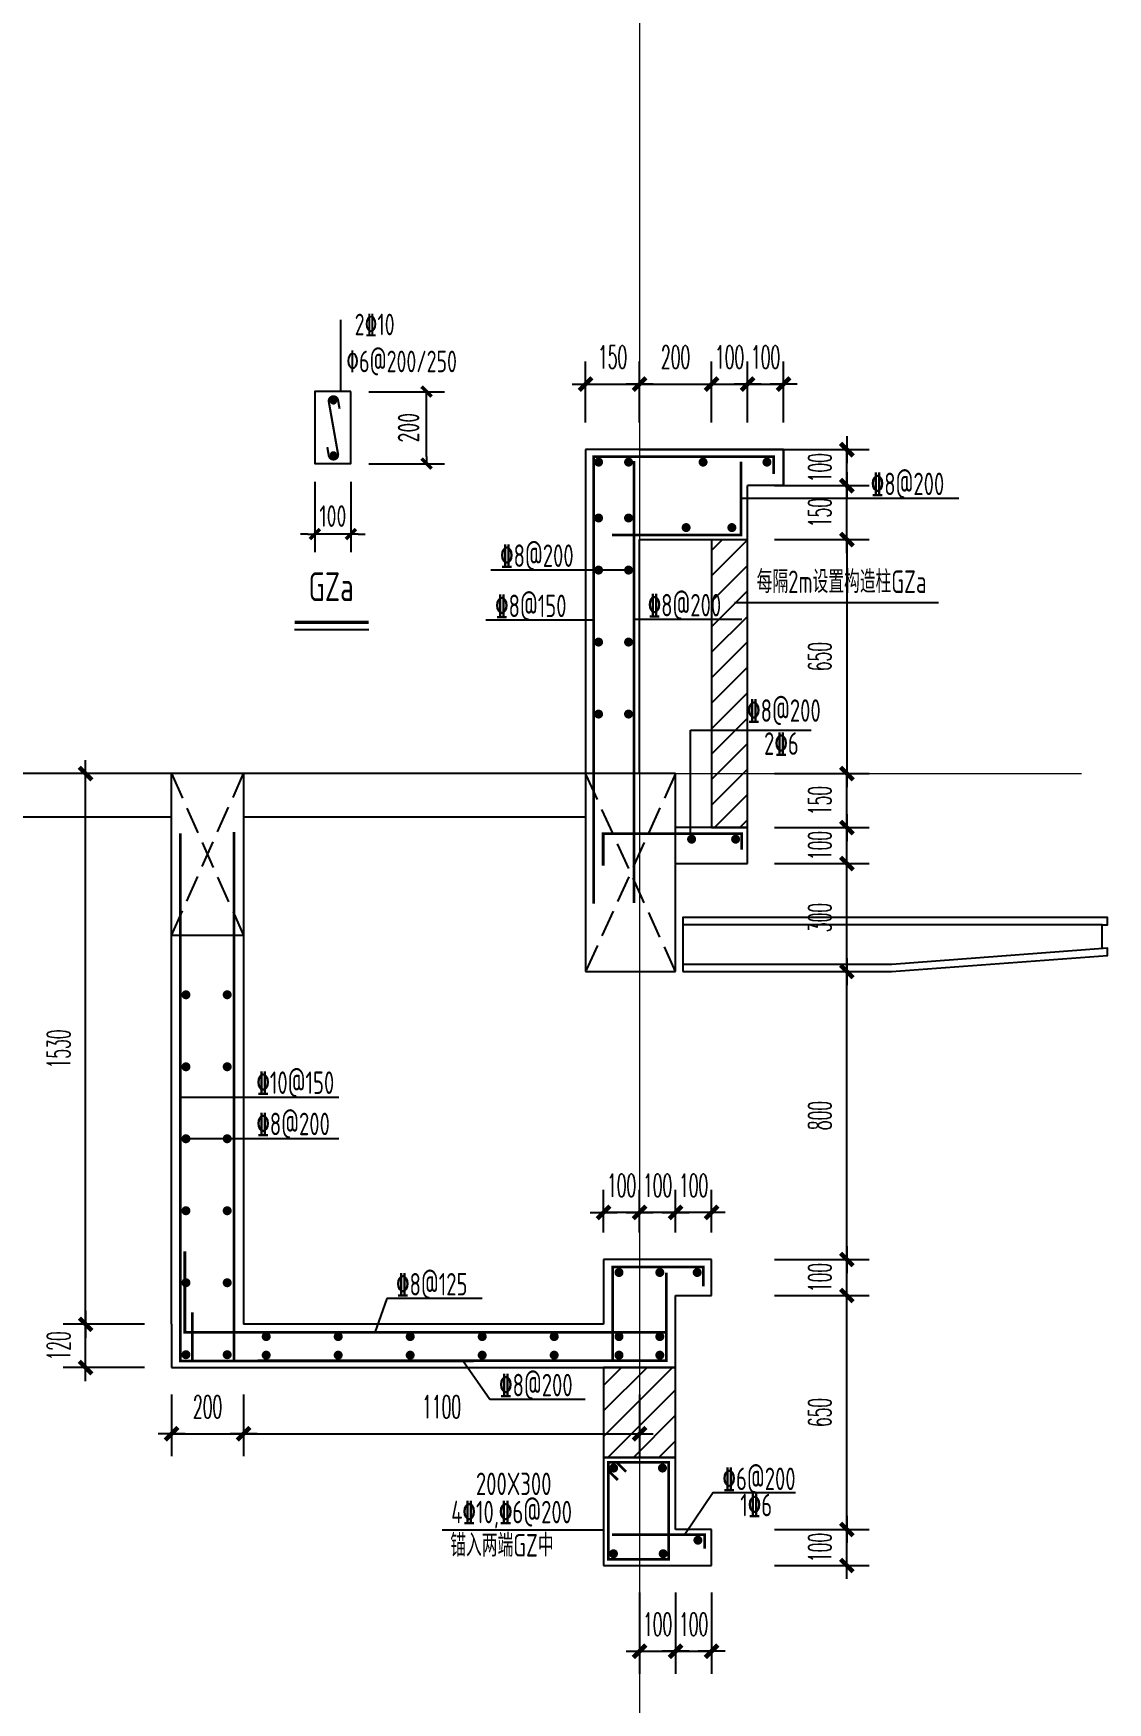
# Model space of a CAD drawing. Extents: x 169490 to 7584583, y -2399407 to 1374371.
# Drawn here: x 757785 to 760769, y 474144 to 478781 of the extents above; entities that cross this region are included whole.
import ezdxf
from ezdxf.enums import TextEntityAlignment as Align

# ---------------------------------------------------------------- set-up
doc = ezdxf.new("R2010")
doc.units = 0
doc.header["$LTSCALE"] = 100
for name, pattern in [('ACAD_ISO10W100', [18.5, 12, -3, 0.5, -3]), ('DASH', [0.35, 0.25, -0.1]), ('DIVIDE2', [15.875, 6.35, -3.175, 0, -3.175, 0, -3.175]), ('DOTE', [2.42, 2, -0.2, 0.02, -0.2])]:
    doc.linetypes.add(name, pattern=pattern)
doc.layers.get('0').update_dxf_attribs({"linetype": 'CONTINUOUS'})
doc.layers.get('DEFPOINTS').update_dxf_attribs({"linetype": 'CONTINUOUS'})
for name, color, linetype in [('10', 7, 'DIVIDE2'), ('PUB_HATCH', 8, 'CONTINUOUS'), ('S-BEAM-XRBAR', 20, 'CONTINUOUS'), ('S-DETL-LINE1', 2, 'CONTINUOUS'), ('S-DETL-RBAR', 1, 'CONTINUOUS'), ('S-DETL-TEXT', 7, 'CONTINUOUS'), ('S-SLAB-DIM', 92, 'CONTINUOUS'), ('WALL', 7, 'CONTINUOUS'), ('大样详图_文字', 60, 'CONTINUOUS'), ('尺寸标注', 3, 'CONTINUOUS'), ('立面', 73, 'CONTINUOUS')]:
    doc.layers.add(name, color=color, linetype=linetype)
doc.layers.add('DOTE', color=147, linetype='DOTE', lineweight=15)
doc.styles.add('DIM_FONT_T3', font='SIMPLEX', dxfattribs={"width": 0.494118, "bigfont": 'GBCBIG'})
doc.styles.add('TSSD_Dimension', font='Tssdeng.shx', dxfattribs={"width": 0.7, "bigfont": 'tssdchn.shx'})
doc.styles.add('TSSD_REIN', font='tssdeng.shx', dxfattribs={"width": 0.7, "bigfont": 'hztxt.shx'})
doc.dimstyles.new('DIMN100$TCH&&25', dxfattribs={"dimtxt": 63.75, "dimasz": 0.25, "dimexe": 62.5, "dimexo": 75, "dimgap": 43.125, "dimtad": 1, "dimdec": 0, "dimzin": 0, "dimdsep": 46, "dimtxsty": 'DIM_FONT_T3', "dimblk": '_DIMX', "dimcen": 0.09, "dimclrt": 7, "dimadec": 0, "dimazin": 0, "dimtfac": 1, "dimtdec": 0, "dimtix": 1, "dimtmove": 2, "dimatfit": 3, "dimldrblk": '_DIMX', "dimfxl": 10, "dimtolj": 1, "dimtzin": 0, "dimarcsym": 0})
doc.dimstyles.new('TSSD_20_100', dxfattribs={"dimtxt": 300, "dimasz": 100, "dimexe": 250, "dimexo": 250, "dimgap": 100, "dimtad": 1, "dimdec": 0, "dimlfac": 0.2, "dimzin": 0, "dimdsep": 46, "dimtxsty": 'TSSD_Dimension', "dimblk": '_TSDBK', "dimcen": 0, "dimclrt": 7, "dimadec": 0, "dimazin": 0, "dimtfac": 1, "dimtdec": 0, "dimtix": 1, "dimtmove": 2, "dimatfit": 3, "dimldrblk": '_TSDBK', "dimfxl": 1, "dimtolj": 1, "dimtzin": 0, "dimarcsym": 0})

# ---------------------------------------------------------------- blocks, each defined once
blk = doc.blocks.new('_DIMX')
blk.add_line((-150, 0), (150, 0))
at = {"const_width": 50}
blk.add_lwpolyline([(-70, -70), (70, 70)], dxfattribs=at)
blk = doc.blocks.new('*D571')
at = {"layer": 'DEFPOINTS', "color": 0, "transparency": 16777216}
for p in [(759568.6, 474524.8), (759668.6, 474524.8), (759668.6, 474286.5)]:
    blk.add_point(p, dxfattribs=at)
at = {"layer": '尺寸标注', "color": 0, "lineweight": -2, "transparency": 16777216}
for p, q in [((759568.6, 474449.8), (759568.6, 474224)), ((759668.6, 474449.8), (759668.6, 474224)), ((759568.3, 474286.5), (759568.1, 474286.5)), ((759568.6, 474286.5), (759668.6, 474286.5)), ((759668.8, 474286.5), (759669.1, 474286.5))]:
    blk.add_line(p, q, dxfattribs=at)
at = {"layer": '尺寸标注', "color": 0, "lineweight": -2, "transparency": 16777216, "xscale": 0.25, "yscale": 0.25, "zscale": 0.25}
blk.add_blockref('_DIMX', (759568.6, 474286.5), dxfattribs=at)
at = {"layer": '尺寸标注', "color": 0, "lineweight": -2, "transparency": 16777216, "xscale": 0.25, "yscale": 0.25, "zscale": 0.25, "rotation": 180}
blk.add_blockref('_DIMX', (759668.6, 474286.5), dxfattribs=at)
at = {"layer": '尺寸标注', "color": 7, "transparency": 16777216, "insert": (759618.6, 474361.5), "char_height": 63.75, "attachment_point": 5, "style": 'DIM_FONT_T3'}
blk.add_mtext('\\A1;100', dxfattribs=at)
blk = doc.blocks.new('*D572')
at = {"layer": 'DEFPOINTS', "color": 0, "transparency": 16777216}
for p in [(758368.6, 475074.7), (759468.6, 475074.7), (759468.6, 474890.5)]:
    blk.add_point(p, dxfattribs=at)
at = {"layer": '尺寸标注', "color": 0, "lineweight": -2, "transparency": 16777216}
for p, q in [((758368.6, 474999.7), (758368.6, 474828)), ((759468.6, 474999.7), (759468.6, 474828)), ((758368.8, 474890.5), (759468.3, 474890.5))]:
    blk.add_line(p, q, dxfattribs=at)
at = {"layer": '尺寸标注', "color": 0, "lineweight": -2, "transparency": 16777216, "xscale": 0.25, "yscale": 0.25, "zscale": 0.25, "rotation": 180}
blk.add_blockref('_DIMX', (758368.6, 474890.5), dxfattribs=at)
at = {"layer": '尺寸标注', "color": 0, "lineweight": -2, "transparency": 16777216, "xscale": 0.25, "yscale": 0.25, "zscale": 0.25}
blk.add_blockref('_DIMX', (759468.6, 474890.5), dxfattribs=at)
at = {"layer": '尺寸标注', "color": 7, "transparency": 16777216, "insert": (758918.6, 474965.5), "char_height": 63.75, "attachment_point": 5, "style": 'DIM_FONT_T3'}
blk.add_mtext('\\A1;1100', dxfattribs=at)
blk = doc.blocks.new('*D573')
at = {"layer": 'DEFPOINTS', "color": 0, "transparency": 16777216}
for p in [(758168.6, 475074.7), (758368.6, 475074.7), (758368.6, 474890.5)]:
    blk.add_point(p, dxfattribs=at)
at = {"layer": '尺寸标注', "color": 0, "lineweight": -2, "transparency": 16777216}
for p, q in [((758168.6, 474999.7), (758168.6, 474828)), ((758368.6, 474999.7), (758368.6, 474828)), ((758168.8, 474890.5), (758368.3, 474890.5))]:
    blk.add_line(p, q, dxfattribs=at)
at = {"layer": '尺寸标注', "color": 0, "lineweight": -2, "transparency": 16777216, "xscale": 0.25, "yscale": 0.25, "zscale": 0.25, "rotation": 180}
blk.add_blockref('_DIMX', (758168.6, 474890.5), dxfattribs=at)
at = {"layer": '尺寸标注', "color": 0, "lineweight": -2, "transparency": 16777216, "xscale": 0.25, "yscale": 0.25, "zscale": 0.25}
blk.add_blockref('_DIMX', (758368.6, 474890.5), dxfattribs=at)
at = {"layer": '尺寸标注', "color": 7, "transparency": 16777216, "insert": (758268.6, 474965.5), "char_height": 63.75, "attachment_point": 5, "style": 'DIM_FONT_T3'}
blk.add_mtext('\\A1;200', dxfattribs=at)
blk = doc.blocks.new('*D574')
at = {"layer": 'DEFPOINTS', "color": 0, "transparency": 16777216}
for p in [(757929.8, 475194.7), (758168.6, 475194.7), (758168.6, 475074.7)]:
    blk.add_point(p, dxfattribs=at)
at = {"layer": '尺寸标注', "color": 0, "lineweight": -2, "transparency": 16777216}
for p, q in [((758093.6, 475194.7), (757867.3, 475194.7)), ((757929.8, 475195), (757929.8, 475195.2)), ((757929.8, 475074.7), (757929.8, 475194.7)), ((758093.6, 475074.7), (757867.3, 475074.7)), ((757929.8, 475074.5), (757929.8, 475074.2))]:
    blk.add_line(p, q, dxfattribs=at)
at = {"layer": '尺寸标注', "color": 0, "lineweight": -2, "transparency": 16777216, "xscale": 0.25, "yscale": 0.25, "zscale": 0.25}
for p, rotation in [((757929.8, 475194.7), 270), ((757929.8, 475074.7), 90)]:
    blk.add_blockref('_DIMX', p, dxfattribs=dict(at, rotation=rotation))
at = {"layer": '尺寸标注', "color": 7, "transparency": 16777216, "insert": (757854.8, 475134.7), "char_height": 63.75, "attachment_point": 5, "rotation": 90, "style": 'DIM_FONT_T3'}
blk.add_mtext('\\A1;120', dxfattribs=at)
blk = doc.blocks.new('*D575')
at = {"layer": 'DEFPOINTS', "color": 0, "transparency": 16777216}
for p in [(759768.6, 476724.8), (760044.2, 476724.8), (759768.6, 476574.8)]:
    blk.add_point(p, dxfattribs=at)
at = {"layer": '尺寸标注', "color": 0, "lineweight": -2, "transparency": 16777216}
for p, q in [((759843.6, 476724.8), (760106.7, 476724.8)), ((760044.2, 476725), (760044.2, 476725.3)), ((760044.2, 476574.8), (760044.2, 476724.8)), ((759843.6, 476574.8), (760106.7, 476574.8)), ((760044.2, 476574.5), (760044.2, 476574.3))]:
    blk.add_line(p, q, dxfattribs=at)
at = {"layer": '尺寸标注', "color": 0, "lineweight": -2, "transparency": 16777216, "xscale": 0.25, "yscale": 0.25, "zscale": 0.25}
for p, rotation in [((760044.2, 476724.8), 270), ((760044.2, 476574.8), 90)]:
    blk.add_blockref('_DIMX', p, dxfattribs=dict(at, rotation=rotation))
at = {"layer": '尺寸标注', "color": 7, "transparency": 16777216, "insert": (759969.2, 476649.8), "char_height": 63.75, "attachment_point": 5, "rotation": 90, "style": 'DIM_FONT_T3'}
blk.add_mtext('\\A1;150', dxfattribs=at)
blk = doc.blocks.new('*D576')
at = {"layer": 'DEFPOINTS', "color": 0, "transparency": 16777216}
for p in [(759768.6, 476174.8), (760044.2, 476174.8), (759768.6, 475374.7)]:
    blk.add_point(p, dxfattribs=at)
at = {"layer": '尺寸标注', "color": 0, "lineweight": -2, "transparency": 16777216}
for p, q in [((759843.6, 476174.8), (760106.7, 476174.8)), ((760044.2, 475375), (760044.2, 476174.5)), ((759843.6, 475374.7), (760106.7, 475374.7))]:
    blk.add_line(p, q, dxfattribs=at)
at = {"layer": '尺寸标注', "color": 0, "lineweight": -2, "transparency": 16777216, "xscale": 0.25, "yscale": 0.25, "zscale": 0.25}
for p, rotation in [((760044.2, 476174.8), 90), ((760044.2, 475374.7), 270)]:
    blk.add_blockref('_DIMX', p, dxfattribs=dict(at, rotation=rotation))
at = {"layer": '尺寸标注', "color": 7, "transparency": 16777216, "insert": (759969.2, 475774.7), "char_height": 63.75, "attachment_point": 5, "rotation": 90, "style": 'DIM_FONT_T3'}
blk.add_mtext('\\A1;800', dxfattribs=at)
blk = doc.blocks.new('*D577')
at = {"layer": 'DEFPOINTS', "color": 0, "transparency": 16777216}
for p in [(759768.6, 475374.7), (760044.2, 475374.7), (759768.6, 475274.7)]:
    blk.add_point(p, dxfattribs=at)
at = {"layer": '尺寸标注', "color": 0, "lineweight": -2, "transparency": 16777216}
for p, q in [((759843.6, 475374.7), (760106.7, 475374.7)), ((760044.2, 475375), (760044.2, 475375.2)), ((760044.2, 475274.7), (760044.2, 475374.7)), ((759843.6, 475274.7), (760106.7, 475274.7)), ((760044.2, 475274.5), (760044.2, 475274.2))]:
    blk.add_line(p, q, dxfattribs=at)
at = {"layer": '尺寸标注', "color": 0, "lineweight": -2, "transparency": 16777216, "xscale": 0.25, "yscale": 0.25, "zscale": 0.25}
for p, rotation in [((760044.2, 475374.7), 270), ((760044.2, 475274.7), 90)]:
    blk.add_blockref('_DIMX', p, dxfattribs=dict(at, rotation=rotation))
at = {"layer": '尺寸标注', "color": 7, "transparency": 16777216, "insert": (759969.2, 475324.7), "char_height": 63.75, "attachment_point": 5, "rotation": 90, "style": 'DIM_FONT_T3'}
blk.add_mtext('\\A1;100', dxfattribs=at)
blk = doc.blocks.new('*D578')
at = {"layer": 'DEFPOINTS', "color": 0, "transparency": 16777216}
for p in [(759768.6, 475274.7), (760044.2, 475274.7), (759768.6, 474624.8)]:
    blk.add_point(p, dxfattribs=at)
at = {"layer": '尺寸标注', "color": 0, "lineweight": -2, "transparency": 16777216}
for p, q in [((759843.6, 475274.7), (760106.7, 475274.7)), ((760044.2, 474625), (760044.2, 475274.5)), ((759843.6, 474624.8), (760106.7, 474624.8))]:
    blk.add_line(p, q, dxfattribs=at)
at = {"layer": '尺寸标注', "color": 0, "lineweight": -2, "transparency": 16777216, "xscale": 0.25, "yscale": 0.25, "zscale": 0.25}
for p, rotation in [((760044.2, 475274.7), 90), ((760044.2, 474624.8), 270)]:
    blk.add_blockref('_DIMX', p, dxfattribs=dict(at, rotation=rotation))
at = {"layer": '尺寸标注', "color": 7, "transparency": 16777216, "insert": (759969.2, 474949.7), "char_height": 63.75, "attachment_point": 5, "rotation": 90, "style": 'DIM_FONT_T3'}
blk.add_mtext('\\A1;650', dxfattribs=at)
blk = doc.blocks.new('*D579')
at = {"layer": 'DEFPOINTS', "color": 0, "transparency": 16777216}
for p in [(759768.6, 474624.8), (760044.2, 474624.8), (759768.6, 474524.8)]:
    blk.add_point(p, dxfattribs=at)
at = {"layer": '尺寸标注', "color": 0, "lineweight": -2, "transparency": 16777216}
for p, q in [((759843.6, 474624.8), (760106.7, 474624.8)), ((760044.2, 474625), (760044.2, 474625.3)), ((760044.2, 474524.8), (760044.2, 474624.8)), ((759843.6, 474524.8), (760106.7, 474524.8)), ((760044.2, 474524.5), (760044.2, 474524.3))]:
    blk.add_line(p, q, dxfattribs=at)
at = {"layer": '尺寸标注', "color": 0, "lineweight": -2, "transparency": 16777216, "xscale": 0.25, "yscale": 0.25, "zscale": 0.25}
for p, rotation in [((760044.2, 474624.8), 270), ((760044.2, 474524.8), 90)]:
    blk.add_blockref('_DIMX', p, dxfattribs=dict(at, rotation=rotation))
at = {"layer": '尺寸标注', "color": 7, "transparency": 16777216, "insert": (759969.2, 474574.8), "char_height": 63.75, "attachment_point": 5, "rotation": 90, "style": 'DIM_FONT_T3'}
blk.add_mtext('\\A1;100', dxfattribs=at)
blk = doc.blocks.new('*D580')
at = {"layer": 'DEFPOINTS', "color": 0, "transparency": 16777216}
for p in [(759668.6, 477806.9), (759468.6, 477624.8), (759668.6, 477624.8)]:
    blk.add_point(p, dxfattribs=at)
at = {"layer": '尺寸标注', "color": 0, "lineweight": -2, "transparency": 16777216}
for p, q in [((759468.6, 477699.8), (759468.6, 477869.4)), ((759668.6, 477699.8), (759668.6, 477869.4)), ((759468.8, 477806.9), (759668.3, 477806.9))]:
    blk.add_line(p, q, dxfattribs=at)
at = {"layer": '尺寸标注', "color": 0, "lineweight": -2, "transparency": 16777216, "xscale": 0.25, "yscale": 0.25, "zscale": 0.25, "rotation": 180}
blk.add_blockref('_DIMX', (759468.6, 477806.9), dxfattribs=at)
at = {"layer": '尺寸标注', "color": 0, "lineweight": -2, "transparency": 16777216, "xscale": 0.25, "yscale": 0.25, "zscale": 0.25}
blk.add_blockref('_DIMX', (759668.6, 477806.9), dxfattribs=at)
at = {"layer": '尺寸标注', "color": 7, "transparency": 16777216, "insert": (759568.6, 477881.9), "char_height": 63.75, "attachment_point": 5, "style": 'DIM_FONT_T3'}
blk.add_mtext('\\A1;200', dxfattribs=at)
blk = doc.blocks.new('*D597')
at = {"layer": 'DEFPOINTS', "color": 0, "transparency": 16777216}
for p in [(757929.8, 476724.8), (758168.6, 476724.8), (758168.6, 475194.7)]:
    blk.add_point(p, dxfattribs=at)
at = {"layer": '尺寸标注', "color": 0, "lineweight": -2, "transparency": 16777216}
for p, q in [((758093.6, 476724.8), (757867.3, 476724.8)), ((757929.8, 475195), (757929.8, 476724.5)), ((758093.6, 475194.7), (757867.3, 475194.7))]:
    blk.add_line(p, q, dxfattribs=at)
at = {"layer": '尺寸标注', "color": 0, "lineweight": -2, "transparency": 16777216, "xscale": 0.25, "yscale": 0.25, "zscale": 0.25}
for p, rotation in [((757929.8, 476724.8), 90), ((757929.8, 475194.7), 270)]:
    blk.add_blockref('_DIMX', p, dxfattribs=dict(at, rotation=rotation))
at = {"layer": '尺寸标注', "color": 7, "transparency": 16777216, "insert": (757854.8, 475959.7), "char_height": 63.75, "attachment_point": 5, "rotation": 90, "style": 'DIM_FONT_T3'}
blk.add_mtext('\\A1;1530', dxfattribs=at)
blk = doc.blocks.new('*D599')
at = {"layer": 'DEFPOINTS', "color": 0, "transparency": 16777216}
for p in [(759768.6, 476474.8), (760044.2, 476474.8), (759768.6, 476174.8)]:
    blk.add_point(p, dxfattribs=at)
at = {"layer": '尺寸标注', "color": 0, "lineweight": -2, "transparency": 16777216}
for p, q in [((759843.6, 476474.8), (760106.7, 476474.8)), ((760044.2, 476175), (760044.2, 476474.5)), ((759843.6, 476174.8), (760106.7, 476174.8))]:
    blk.add_line(p, q, dxfattribs=at)
at = {"layer": '尺寸标注', "color": 0, "lineweight": -2, "transparency": 16777216, "xscale": 0.25, "yscale": 0.25, "zscale": 0.25}
for p, rotation in [((760044.2, 476474.8), 90), ((760044.2, 476174.8), 270)]:
    blk.add_blockref('_DIMX', p, dxfattribs=dict(at, rotation=rotation))
at = {"layer": '尺寸标注', "color": 7, "transparency": 16777216, "insert": (759969.2, 476324.8), "char_height": 63.75, "attachment_point": 5, "rotation": 90, "style": 'DIM_FONT_T3'}
blk.add_mtext('\\A1;300', dxfattribs=at)
blk = doc.blocks.new('*D600')
at = {"layer": 'DEFPOINTS', "color": 0, "transparency": 16777216}
for p in [(759768.6, 476574.8), (760044.2, 476574.8), (759768.6, 476474.8)]:
    blk.add_point(p, dxfattribs=at)
at = {"layer": '尺寸标注', "color": 0, "lineweight": -2, "transparency": 16777216}
for p, q in [((759843.6, 476574.8), (760106.7, 476574.8)), ((760044.2, 476575), (760044.2, 476575.3)), ((760044.2, 476474.8), (760044.2, 476574.8)), ((759843.6, 476474.8), (760106.7, 476474.8)), ((760044.2, 476474.5), (760044.2, 476474.3))]:
    blk.add_line(p, q, dxfattribs=at)
at = {"layer": '尺寸标注', "color": 0, "lineweight": -2, "transparency": 16777216, "xscale": 0.25, "yscale": 0.25, "zscale": 0.25}
for p, rotation in [((760044.2, 476574.8), 270), ((760044.2, 476474.8), 90)]:
    blk.add_blockref('_DIMX', p, dxfattribs=dict(at, rotation=rotation))
at = {"layer": '尺寸标注', "color": 7, "transparency": 16777216, "insert": (759969.2, 476524.8), "char_height": 63.75, "attachment_point": 5, "rotation": 90, "style": 'DIM_FONT_T3'}
blk.add_mtext('\\A1;100', dxfattribs=at)
blk = doc.blocks.new('*D601')
at = {"layer": 'DEFPOINTS', "color": 0, "transparency": 16777216}
for p in [(759468.6, 477806.9), (759318.6, 477624.8), (759468.6, 477624.8)]:
    blk.add_point(p, dxfattribs=at)
at = {"layer": '尺寸标注', "color": 0, "lineweight": -2, "transparency": 16777216}
for p, q in [((759318.6, 477699.8), (759318.6, 477869.4)), ((759468.6, 477699.8), (759468.6, 477869.4)), ((759318.3, 477806.9), (759318.1, 477806.9)), ((759318.6, 477806.9), (759468.6, 477806.9)), ((759468.8, 477806.9), (759469.1, 477806.9))]:
    blk.add_line(p, q, dxfattribs=at)
at = {"layer": '尺寸标注', "color": 0, "lineweight": -2, "transparency": 16777216, "xscale": 0.25, "yscale": 0.25, "zscale": 0.25}
blk.add_blockref('_DIMX', (759318.6, 477806.9), dxfattribs=at)
at = {"layer": '尺寸标注', "color": 0, "lineweight": -2, "transparency": 16777216, "xscale": 0.25, "yscale": 0.25, "zscale": 0.25, "rotation": 180}
blk.add_blockref('_DIMX', (759468.6, 477806.9), dxfattribs=at)
at = {"layer": '尺寸标注', "color": 7, "transparency": 16777216, "insert": (759393.6, 477881.9), "char_height": 63.75, "attachment_point": 5, "style": 'DIM_FONT_T3'}
blk.add_mtext('\\A1;150', dxfattribs=at)
blk = doc.blocks.new('*D602')
at = {"layer": 'DEFPOINTS', "color": 0, "transparency": 16777216}
for p in [(759768.6, 477806.9), (759668.6, 477624.8), (759768.6, 477624.8)]:
    blk.add_point(p, dxfattribs=at)
at = {"layer": '尺寸标注', "color": 0, "lineweight": -2, "transparency": 16777216}
for p, q in [((759668.6, 477699.8), (759668.6, 477869.4)), ((759768.6, 477699.8), (759768.6, 477869.4)), ((759668.3, 477806.9), (759668.1, 477806.9)), ((759668.6, 477806.9), (759768.6, 477806.9)), ((759768.8, 477806.9), (759769.1, 477806.9))]:
    blk.add_line(p, q, dxfattribs=at)
at = {"layer": '尺寸标注', "color": 0, "lineweight": -2, "transparency": 16777216, "xscale": 0.25, "yscale": 0.25, "zscale": 0.25}
blk.add_blockref('_DIMX', (759668.6, 477806.9), dxfattribs=at)
at = {"layer": '尺寸标注', "color": 0, "lineweight": -2, "transparency": 16777216, "xscale": 0.25, "yscale": 0.25, "zscale": 0.25, "rotation": 180}
blk.add_blockref('_DIMX', (759768.6, 477806.9), dxfattribs=at)
at = {"layer": '尺寸标注', "color": 7, "transparency": 16777216, "insert": (759718.6, 477881.9), "char_height": 63.75, "attachment_point": 5, "style": 'DIM_FONT_T3'}
blk.add_mtext('\\A1;100', dxfattribs=at)
blk = doc.blocks.new('*D603')
at = {"layer": 'DEFPOINTS', "color": 0, "transparency": 16777216}
for p in [(759868.6, 477806.9), (759768.6, 477624.8), (759868.6, 477624.8)]:
    blk.add_point(p, dxfattribs=at)
at = {"layer": '尺寸标注', "color": 0, "lineweight": -2, "transparency": 16777216}
for p, q in [((759768.6, 477699.8), (759768.6, 477869.4)), ((759868.6, 477699.8), (759868.6, 477869.4)), ((759768.3, 477806.9), (759768.1, 477806.9)), ((759768.6, 477806.9), (759868.6, 477806.9)), ((759868.8, 477806.9), (759869.1, 477806.9))]:
    blk.add_line(p, q, dxfattribs=at)
at = {"layer": '尺寸标注', "color": 0, "lineweight": -2, "transparency": 16777216, "xscale": 0.25, "yscale": 0.25, "zscale": 0.25}
blk.add_blockref('_DIMX', (759768.6, 477806.9), dxfattribs=at)
at = {"layer": '尺寸标注', "color": 0, "lineweight": -2, "transparency": 16777216, "xscale": 0.25, "yscale": 0.25, "zscale": 0.25, "rotation": 180}
blk.add_blockref('_DIMX', (759868.6, 477806.9), dxfattribs=at)
at = {"layer": '尺寸标注', "color": 7, "transparency": 16777216, "insert": (759818.6, 477881.9), "char_height": 63.75, "attachment_point": 5, "style": 'DIM_FONT_T3'}
blk.add_mtext('\\A1;100', dxfattribs=at)
blk = doc.blocks.new('*D606')
at = {"layer": 'DEFPOINTS', "color": 0, "transparency": 16777216}
for p in [(759568.6, 475505.7), (759568.6, 475374.7), (759668.6, 475374.7)]:
    blk.add_point(p, dxfattribs=at)
at = {"layer": '尺寸标注', "color": 0, "lineweight": -2, "transparency": 16777216}
for p, q in [((759568.6, 475449.7), (759568.6, 475568.2)), ((759668.6, 475449.7), (759668.6, 475568.2)), ((759568.3, 475505.7), (759568.1, 475505.7)), ((759668.6, 475505.7), (759568.6, 475505.7)), ((759668.8, 475505.7), (759669.1, 475505.7))]:
    blk.add_line(p, q, dxfattribs=at)
at = {"layer": '尺寸标注', "color": 0, "lineweight": -2, "transparency": 16777216, "xscale": 0.25, "yscale": 0.25, "zscale": 0.25}
blk.add_blockref('_DIMX', (759568.6, 475505.7), dxfattribs=at)
at = {"layer": '尺寸标注', "color": 0, "lineweight": -2, "transparency": 16777216, "xscale": 0.25, "yscale": 0.25, "zscale": 0.25, "rotation": 180}
blk.add_blockref('_DIMX', (759668.6, 475505.7), dxfattribs=at)
at = {"layer": '尺寸标注', "color": 7, "transparency": 16777216, "insert": (759618.6, 475580.7), "char_height": 63.75, "attachment_point": 5, "style": 'DIM_FONT_T3'}
blk.add_mtext('\\A1;100', dxfattribs=at)
blk = doc.blocks.new('*D607')
at = {"layer": 'DEFPOINTS', "color": 0, "transparency": 16777216}
for p in [(759368.6, 475505.7), (759368.6, 475374.7), (759468.6, 475374.7)]:
    blk.add_point(p, dxfattribs=at)
at = {"layer": '尺寸标注', "color": 0, "lineweight": -2, "transparency": 16777216}
for p, q in [((759368.6, 475449.7), (759368.6, 475568.2)), ((759468.6, 475449.7), (759468.6, 475568.2)), ((759368.3, 475505.7), (759368.1, 475505.7)), ((759468.6, 475505.7), (759368.6, 475505.7)), ((759468.8, 475505.7), (759469.1, 475505.7))]:
    blk.add_line(p, q, dxfattribs=at)
at = {"layer": '尺寸标注', "color": 0, "lineweight": -2, "transparency": 16777216, "xscale": 0.25, "yscale": 0.25, "zscale": 0.25}
blk.add_blockref('_DIMX', (759368.6, 475505.7), dxfattribs=at)
at = {"layer": '尺寸标注', "color": 0, "lineweight": -2, "transparency": 16777216, "xscale": 0.25, "yscale": 0.25, "zscale": 0.25, "rotation": 180}
blk.add_blockref('_DIMX', (759468.6, 475505.7), dxfattribs=at)
at = {"layer": '尺寸标注', "color": 7, "transparency": 16777216, "insert": (759418.6, 475580.7), "char_height": 63.75, "attachment_point": 5, "style": 'DIM_FONT_T3'}
blk.add_mtext('\\A1;100', dxfattribs=at)
blk = doc.blocks.new('*D608')
at = {"layer": 'DEFPOINTS', "color": 0, "transparency": 16777216}
for p in [(759468.6, 475505.7), (759468.6, 475374.7), (759568.6, 475374.7)]:
    blk.add_point(p, dxfattribs=at)
at = {"layer": '尺寸标注', "color": 0, "lineweight": -2, "transparency": 16777216}
for p, q in [((759468.6, 475449.7), (759468.6, 475568.2)), ((759568.6, 475449.7), (759568.6, 475568.2)), ((759468.3, 475505.7), (759468.1, 475505.7)), ((759568.6, 475505.7), (759468.6, 475505.7)), ((759568.8, 475505.7), (759569.1, 475505.7))]:
    blk.add_line(p, q, dxfattribs=at)
at = {"layer": '尺寸标注', "color": 0, "lineweight": -2, "transparency": 16777216, "xscale": 0.25, "yscale": 0.25, "zscale": 0.25}
blk.add_blockref('_DIMX', (759468.6, 475505.7), dxfattribs=at)
at = {"layer": '尺寸标注', "color": 0, "lineweight": -2, "transparency": 16777216, "xscale": 0.25, "yscale": 0.25, "zscale": 0.25, "rotation": 180}
blk.add_blockref('_DIMX', (759568.6, 475505.7), dxfattribs=at)
at = {"layer": '尺寸标注', "color": 7, "transparency": 16777216, "insert": (759518.6, 475580.7), "char_height": 63.75, "attachment_point": 5, "style": 'DIM_FONT_T3'}
blk.add_mtext('\\A1;100', dxfattribs=at)
blk = doc.blocks.new('*D609')
at = {"layer": 'DEFPOINTS', "color": 0, "transparency": 16777216}
for p in [(759468.6, 474524.8), (759568.6, 474524.8), (759568.6, 474286.5)]:
    blk.add_point(p, dxfattribs=at)
at = {"layer": '尺寸标注', "color": 0, "lineweight": -2, "transparency": 16777216}
for p, q in [((759468.6, 474449.8), (759468.6, 474224)), ((759568.6, 474449.8), (759568.6, 474224)), ((759468.3, 474286.5), (759468.1, 474286.5)), ((759468.6, 474286.5), (759568.6, 474286.5)), ((759568.8, 474286.5), (759569.1, 474286.5))]:
    blk.add_line(p, q, dxfattribs=at)
at = {"layer": '尺寸标注', "color": 0, "lineweight": -2, "transparency": 16777216, "xscale": 0.25, "yscale": 0.25, "zscale": 0.25}
blk.add_blockref('_DIMX', (759468.6, 474286.5), dxfattribs=at)
at = {"layer": '尺寸标注', "color": 0, "lineweight": -2, "transparency": 16777216, "xscale": 0.25, "yscale": 0.25, "zscale": 0.25, "rotation": 180}
blk.add_blockref('_DIMX', (759568.6, 474286.5), dxfattribs=at)
at = {"layer": '尺寸标注', "color": 7, "transparency": 16777216, "insert": (759518.6, 474361.5), "char_height": 63.75, "attachment_point": 5, "style": 'DIM_FONT_T3'}
blk.add_mtext('\\A1;100', dxfattribs=at)
blk = doc.blocks.new('gghhhh')
at = {"layer": 'S-DETL-RBAR', "const_width": 7.5}
blk.add_lwpolyline([(5811284.9, -2287289.6), (5811452.4, -2287289.6), (5811452.4, -2287559.4), (5811284.9, -2287559.4)], close=True, dxfattribs=at)
for points in [[(5811284.9, -2287312.6), (5811310.9, -2287338.6)], [(5811333.8, -2287315.6), (5811307.9, -2287289.6)], [(5811552.7, -2287529.3), (5811552.7, -2287490.4), (5811295.3, -2287490.4)]]:
    blk.add_lwpolyline(points, dxfattribs=at)
at = {"layer": 'S-DETL-RBAR', "const_width": 12.5}
for points in [[(5811293.2, -2287305.4, 1), (5811305.7, -2287305.4, 1)], [(5811428.8, -2287305.4, 1), (5811441.3, -2287305.4, 1)], [(5811527.3, -2287505.9, 1), (5811539.8, -2287505.9, 1)], [(5811292.7, -2287543.4, 1), (5811305.2, -2287543.4, 1)], [(5811430.9, -2287543.4, 1), (5811443.4, -2287543.4, 1)]]:
    blk.add_lwpolyline(points, format="xyb", close=True, dxfattribs=at)
at = {"layer": 'S-DETL-TEXT'}
for p, q in [((5811575.7, -2287372.9), (5811497.1, -2287490.4)), ((5811575.7, -2287372.9), (5811805, -2287372.9)), ((5810822.9, -2287476.9), (5811220.6, -2287476.9)), ((5810822.9, -2287476.9), (5811271.5, -2287476.9))]:
    blk.add_line(p, q, dxfattribs=at)
at = {"layer": 'S-DETL-TEXT', "style": 'TSSD_REIN', "width": 0.7}
for s, p in [('200X300', (5810917, -2287380.5, 3.7)), ('%%1326@200', (5811601.9, -2287366.6, 3.7)), ('4%%13210,%%1326@200', (5810848.2, -2287458.9, 3.7)), ('1%%1326', (5811651.2, -2287439.4, 3.7)), ('锚入两端GZ中', (5810845.6, -2287551.2))]:
    blk.add_text(s, height=62.5, dxfattribs=at).set_placement(p)
blk = doc.blocks.new('*D610')
at = {"layer": 'DEFPOINTS', "color": 0, "transparency": 16777216}
for p in [(759768.6, 477624.8), (760044.2, 477624.8), (759768.6, 477524.8)]:
    blk.add_point(p, dxfattribs=at)
at = {"layer": '尺寸标注', "color": 0, "lineweight": -2, "transparency": 16777216}
for p, q in [((759843.6, 477624.8), (760106.7, 477624.8)), ((760044.2, 477625), (760044.2, 477625.3)), ((760044.2, 477524.8), (760044.2, 477624.8)), ((759843.6, 477524.8), (760106.7, 477524.8)), ((760044.2, 477524.5), (760044.2, 477524.3))]:
    blk.add_line(p, q, dxfattribs=at)
at = {"layer": '尺寸标注', "color": 0, "lineweight": -2, "transparency": 16777216, "xscale": 0.25, "yscale": 0.25, "zscale": 0.25}
for p, rotation in [((760044.2, 477624.8), 270), ((760044.2, 477524.8), 90)]:
    blk.add_blockref('_DIMX', p, dxfattribs=dict(at, rotation=rotation))
at = {"layer": '尺寸标注', "color": 7, "transparency": 16777216, "insert": (759969.2, 477574.8), "char_height": 63.75, "attachment_point": 5, "rotation": 90, "style": 'DIM_FONT_T3'}
blk.add_mtext('\\A1;100', dxfattribs=at)
blk = doc.blocks.new('*D611')
at = {"layer": 'DEFPOINTS', "color": 0, "transparency": 16777216}
for p in [(759768.6, 477524.8), (760044.2, 477524.8), (759768.6, 477374.8)]:
    blk.add_point(p, dxfattribs=at)
at = {"layer": '尺寸标注', "color": 0, "lineweight": -2, "transparency": 16777216}
for p, q in [((759843.6, 477524.8), (760106.7, 477524.8)), ((760044.2, 477525), (760044.2, 477525.3)), ((760044.2, 477374.8), (760044.2, 477524.8)), ((759843.6, 477374.8), (760106.7, 477374.8)), ((760044.2, 477374.5), (760044.2, 477374.3))]:
    blk.add_line(p, q, dxfattribs=at)
at = {"layer": '尺寸标注', "color": 0, "lineweight": -2, "transparency": 16777216, "xscale": 0.25, "yscale": 0.25, "zscale": 0.25}
for p, rotation in [((760044.2, 477524.8), 270), ((760044.2, 477374.8), 90)]:
    blk.add_blockref('_DIMX', p, dxfattribs=dict(at, rotation=rotation))
at = {"layer": '尺寸标注', "color": 7, "transparency": 16777216, "insert": (759969.2, 477449.8), "char_height": 63.75, "attachment_point": 5, "rotation": 90, "style": 'DIM_FONT_T3'}
blk.add_mtext('\\A1;150', dxfattribs=at)
blk = doc.blocks.new('_TSDBK')
blk.add_line((-1, 0), (0, 0))
at = {"const_width": 0.5}
blk.add_lwpolyline([(-0.7, -0.7), (0.7, 0.7)], dxfattribs=at)
blk = doc.blocks.new('*D3975')
at = {"layer": 'DEFPOINTS', "color": 0, "transparency": 16777216}
for p in [(2763500, 740316), (2764551, 740316), (2763500, 739316)]:
    blk.add_point(p, dxfattribs=at)
at = {"layer": 'S-SLAB-DIM', "color": 0, "lineweight": -2, "transparency": 16777216}
for p, q in [((2763750, 740316), (2764801, 740316)), ((2764551, 739416), (2764551, 740216)), ((2763750, 739316), (2764801, 739316))]:
    blk.add_line(p, q, dxfattribs=at)
at = {"layer": 'S-SLAB-DIM', "color": 0, "lineweight": -2, "transparency": 16777216, "xscale": 100, "yscale": 100, "zscale": 100}
for p, rotation in [((2764551, 740316), 90), ((2764551, 739316), 270)]:
    blk.add_blockref('_TSDBK', p, dxfattribs=dict(at, rotation=rotation))
at = {"layer": 'S-SLAB-DIM', "color": 7, "transparency": 16777216, "insert": (2764301, 739816), "char_height": 300, "attachment_point": 5, "rotation": 90, "style": 'TSSD_Dimension'}
blk.add_mtext('\\A1;200', dxfattribs=at)
blk = doc.blocks.new('*D3976')
at = {"layer": 'DEFPOINTS', "color": 0, "transparency": 16777216}
for p in [(2763000, 739316), (2763500, 739316), (2763000, 738338)]:
    blk.add_point(p, dxfattribs=at)
at = {"layer": 'S-SLAB-DIM', "color": 0, "lineweight": -2, "transparency": 16777216}
for p, q in [((2763000, 739066), (2763000, 738088)), ((2763500, 739066), (2763500, 738088)), ((2762900, 738338), (2762800, 738338)), ((2763500, 738338), (2763000, 738338)), ((2763600, 738338), (2763700, 738338))]:
    blk.add_line(p, q, dxfattribs=at)
at = {"layer": 'S-SLAB-DIM', "color": 0, "lineweight": -2, "transparency": 16777216, "xscale": 100, "yscale": 100, "zscale": 100}
blk.add_blockref('_TSDBK', (2763000, 738338), dxfattribs=at)
at = {"layer": 'S-SLAB-DIM', "color": 0, "lineweight": -2, "transparency": 16777216, "xscale": 100, "yscale": 100, "zscale": 100, "rotation": 180}
blk.add_blockref('_TSDBK', (2763500, 738338), dxfattribs=at)
at = {"layer": 'S-SLAB-DIM', "color": 7, "transparency": 16777216, "insert": (2763250, 738588), "char_height": 300, "attachment_point": 5, "style": 'TSSD_Dimension'}
blk.add_mtext('\\A1;100', dxfattribs=at)
blk = doc.blocks.new('*D3986')
at = {"layer": 'DEFPOINTS', "color": 0, "transparency": 16777216}
for p in [(759768.6, 477374.8), (759768.6, 476724.8), (760044.2, 476724.8)]:
    blk.add_point(p, dxfattribs=at)
at = {"layer": '尺寸标注', "color": 0, "lineweight": -2, "transparency": 16777216}
for p, q in [((759843.6, 477374.8), (760106.7, 477374.8)), ((760044.2, 477374.5), (760044.2, 476725)), ((759843.6, 476724.8), (760106.7, 476724.8))]:
    blk.add_line(p, q, dxfattribs=at)
at = {"layer": '尺寸标注', "color": 0, "lineweight": -2, "transparency": 16777216, "xscale": 0.25, "yscale": 0.25, "zscale": 0.25}
for p, rotation in [((760044.2, 477374.8), 90), ((760044.2, 476724.8), 270)]:
    blk.add_blockref('_DIMX', p, dxfattribs=dict(at, rotation=rotation))
at = {"layer": '尺寸标注', "color": 7, "transparency": 16777216, "insert": (759969.2, 477049.8), "char_height": 63.75, "attachment_point": 5, "rotation": 90, "style": 'DIM_FONT_T3'}
blk.add_mtext('\\A1;650', dxfattribs=at)
blk = doc.blocks.new('BW-3345082', base_point=(2762717.9, 737011.7, 0))
at = {"layer": 'S-BEAM-XRBAR', "const_width": 30}
blk.add_lwpolyline([(2763172.5, 739546), (2763193.4, 739427.8, 0.9998467), (2763321.4, 739450.4), (2763193.4, 740175.2, -1.0001533), (2763321.4, 740197.8), (2763342.3, 740079.6)], format="xyb", dxfattribs=at)
at = {"layer": 'S-BEAM-XRBAR', "const_width": 50}
for points in [[(2763232.4, 740186.5, 1), (2763282.4, 740186.5, 1)], [(2763232.4, 739439.1, 1), (2763282.4, 739439.1, 1)]]:
    blk.add_lwpolyline(points, format="xyb", close=True, dxfattribs=at)
at = {"layer": 'S-DETL-LINE1'}
blk.add_lwpolyline([(2763499.5, 740316.5), (2762999.5, 740316.5), (2762999.5, 739316.5), (2763499.5, 739316.5)], close=True, dxfattribs=at)
at = {"layer": 'S-DETL-TEXT'}
blk.add_line((2762717.9, 737011.7), (2763748.5, 737011.7), dxfattribs=at)
at = {"layer": 'S-DETL-TEXT', "const_width": 50}
blk.add_lwpolyline([(2762717.9, 737111.7), (2763748.5, 737111.7)], dxfattribs=at)
at = {"layer": '大样详图_文字'}
blk.add_lwpolyline([(2763358, 740316.5), (2763358, 741314.4)], dxfattribs=at)
at = {"layer": 'S-DETL-TEXT', "style": 'TSSD_REIN', "width": 0.7}
blk.add_text('GZa', height=400, dxfattribs=at).set_placement((2763225.5, 737286.7), align=Align.BOTTOM_CENTER)
at = {"layer": '大样详图_文字', "style": 'TSSD_REIN', "width": 0.7}
blk.add_text('2%%13210', height=300, dxfattribs=at).set_placement((2764107.1, 741009.4), align=Align.BOTTOM_RIGHT)
blk.add_text('%%1306@200/250', height=300, dxfattribs=at).set_placement((2763434.3, 740586.3))
at = {"layer": 'S-SLAB-DIM'}
for base, p2, angle, picture, middle in [((2764551.2, 740316.5), (2763499.5, 740316.5), 90, '*D3975', (2764301.2, 739816.5)), ((2762999.5, 738338.5), (2762999.5, 739316.5), 180, '*D3976', (2763249.5, 738588.5))]:
    dim = blk.add_linear_dim(base=base, p1=(2763499.5, 739316.5), p2=p2, angle=angle, dimstyle='TSSD_20_100', dxfattribs=at)
    dim.commit()
    dim.dimension.update_dxf_attribs({"geometry": picture, "text_midpoint": middle})

msp = doc.modelspace()

# ---------------------------------------------------------------- hatches: boundary and pattern name
at = {"layer": 'PUB_HATCH'}
h = msp.add_hatch(dxfattribs=at)
h.set_pattern_fill('普通砖', color=256, scale=20, style=0)
h.set_pattern_definition([(45, (-523510.584, -154730.44), (-35.3553532, 35.3553532), [])])
h.paths.add_polyline_path([(759768.6, 477374.8), (759668.6, 477374.8), (759668.6, 476574.8), (759768.6, 476574.8)])
h = msp.add_hatch(dxfattribs=at)
h.set_pattern_fill('普通砖', color=256, scale=20, style=0)
h.set_pattern_definition([(45, (-553258.894, -146334.774), (-35.3553532, 35.3553532), [])])
h.paths.add_polyline_path([(759368.6, 474824.8), (759568.6, 474824.8), (759568.6, 475074.7), (759368.6, 475074.7)])

# ---------------------------------------------------------------- linework, layer by layer
at = {"layer": '10', "ltscale": 10}
for p, q in [((759610.1, 476558), (759610.1, 476845.3)), ((759610.1, 476845.3), (759944.8, 476845.3))]:
    msp.add_line(p, q, dxfattribs=at)
at = {"layer": 'DOTE', "linetype": 'ACAD_ISO10W100', "ltscale": 100}
for p, q in [((759468.6, 483324.8), (759468.6, 471224.8)), ((756026.8, 476724.8), (760695.7, 476724.8))]:
    msp.add_line(p, q, dxfattribs=at)
at = {"layer": 'S-DETL-RBAR', "const_width": 7.5}
for points in [[(759340.7, 476363.7), (759340.7, 477605.7), (759841.1, 477605.7), (759841.1, 477557.1)], [(759391.6, 477387.5), (759750.5, 477387.5), (759750.5, 477591.7)], [(759453.3, 477593.5), (759453.3, 476365.3)], [(758192.8, 476558.7), (758192.8, 475093.2), (758342.1, 475093.2), (758342.1, 476562.8)], [(759752.3, 476513.9), (759752.3, 476558), (759367.4, 476558), (759367.4, 476468.6)], [(759645.5, 475299.8), (759645.5, 475354.1), (759393.9, 475354.1), (759393.9, 475093.4), (759542.5, 475093.4), (759542.5, 475172.2), (758214.5, 475172.2), (758205.4, 475172.2), (758205.4, 475397.3)], [(759542.5, 475338.2), (759542.5, 475093.4), (758226.5, 475093.2), (758226.5, 475227.6)]]:
    msp.add_lwpolyline(points, dxfattribs=at)
at = {"layer": 'S-DETL-RBAR', "const_width": 12.5}
for points in [[(759348.4, 477590.2, 1), (759360.9, 477590.2, 1)], [(759431.7, 477590.2, 1), (759444.2, 477590.2, 1)], [(759638.7, 477590.2, 1), (759651.2, 477590.2, 1)], [(759816.1, 477590.2, 1), (759828.6, 477590.2, 1)], [(759348.4, 477434.9, 1), (759360.9, 477434.9, 1)], [(759431.7, 477434.9, 1), (759444.2, 477434.9, 1)], [(759591.5, 477408.3, 1), (759604, 477408.3, 1)], [(759718.6, 477408.3, 1), (759731.1, 477408.3, 1)], [(759348.4, 477290.2, 1), (759360.9, 477290.2, 1)], [(759431.7, 477290.2, 1), (759444.2, 477290.2, 1)], [(759348.4, 477090.2, 1), (759360.9, 477090.2, 1)], [(759431.7, 477090.2, 1), (759444.2, 477090.2, 1)], [(759348.4, 476890.2, 1), (759360.9, 476890.2, 1)], [(759431.7, 476890.2, 1), (759444.2, 476890.2, 1)], [(759606.8, 476542.6, 1), (759619.3, 476542.6, 1)], [(759729.1, 476542.6, 1), (759741.6, 476542.6, 1)], [(758214.7, 476110.3, -1), (758202.2, 476110.3, -1)], [(758329.3, 476110.3, -1), (758316.8, 476110.3, -1)], [(758214.7, 475910.3, -1), (758202.2, 475910.3, -1)], [(758329.3, 475910.3, -1), (758316.8, 475910.3, -1)], [(758214.7, 475710.3, -1), (758202.2, 475710.3, -1)], [(758329.3, 475710.3, -1), (758316.8, 475710.3, -1)], [(758214.7, 475510.3, -1), (758202.2, 475510.3, -1)], [(758329.3, 475510.3, -1), (758316.8, 475510.3, -1)], [(758214.7, 475310.3, -1), (758202.2, 475310.3, -1)], [(758329.3, 475310.3, -1), (758316.8, 475310.3, -1)], [(759405.1, 475338.7, 1), (759417.6, 475338.7, 1)], [(759518.5, 475338.7, 1), (759531, 475338.7, 1)], [(759622.3, 475338.7, 1), (759634.8, 475338.7, 1)], [(758425.1, 475160.6, 1), (758437.6, 475160.6, 1)], [(758625.1, 475160.6, 1), (758637.6, 475160.6, 1)], [(758825.1, 475160.6, 1), (758837.6, 475160.6, 1)], [(759025.1, 475160.6, 1), (759037.6, 475160.6, 1)], [(759225.1, 475160.6, 1), (759237.6, 475160.6, 1)], [(759405.1, 475160.6, 1), (759417.6, 475160.6, 1)], [(759518.5, 475160.6, 1), (759531, 475160.6, 1)], [(758214.7, 475110.3, -1), (758202.2, 475110.3, -1)], [(758329.3, 475110.3, -1), (758316.8, 475110.3, -1)], [(758425.1, 475109, 1), (758437.6, 475109, 1)], [(758625.1, 475109, 1), (758637.6, 475109, 1)], [(758825.1, 475109, 1), (758837.6, 475109, 1)], [(759025.1, 475109, 1), (759037.6, 475109, 1)], [(759225.1, 475109, 1), (759237.6, 475109, 1)], [(759405.1, 475109, 1), (759417.6, 475109, 1)], [(759518.5, 475109, 1), (759531, 475109, 1)]]:
    msp.add_lwpolyline(points, format="xyb", close=True, dxfattribs=at)
at = {"layer": 'S-DETL-TEXT'}
for p, q in [((759750.5, 477489.6), (760354.9, 477489.6)), ((759431.7, 477290.2), (759055.6, 477290.2)), ((759340.7, 477150.7), (759041.7, 477150.7)), ((759752.2, 477152.7), (759453.3, 477152.7)), ((758192.8, 475826), (758633.2, 475826)), ((758192.8, 475711.4), (758633.2, 475711.4)), ((758766.6, 475266), (758733.1, 475172.2)), ((759031.2, 475266), (758766.6, 475266)), ((759052.9, 474985.9), (758977.2, 475093.3)), ((759317.5, 474985.9), (759052.9, 474985.9))]:
    msp.add_line(p, q, dxfattribs=at)
at = {"layer": 'S-DETL-TEXT', "color": 2}
msp.add_line((759731.9, 477200.6), (760298.4, 477200.6), dxfattribs=at)
at = {"layer": 'WALL'}
for p, q in [((759868.6, 477624.8), (759318.6, 477624.8)), ((759318.6, 477624.8), (759318.6, 476724.8)), ((759468.6, 477624.8), (759868.6, 477624.8)), ((759868.6, 477524.8), (759868.6, 477624.8)), ((759868.6, 477624.8), (759868.6, 477524.8)), ((759768.6, 476574.8), (759768.6, 477524.8)), ((759868.6, 477524.8), (759768.6, 477524.8)), ((759468.6, 476724.8), (759468.6, 477374.8)), ((759468.6, 477374.8), (759768.6, 477374.8)), ((759668.6, 477374.8), (759668.6, 476574.8)), ((759568.6, 476724.8), (757168.6, 476724.8)), ((758168.6, 475194.7), (758168.6, 476724.8)), ((758368.6, 476724.8), (758368.6, 475194.7)), ((759318.6, 476724.8), (759318.6, 476174.8)), ((759568.6, 476574.8), (759568.6, 476724.8)), ((757168.6, 476604.8), (758168.6, 476604.8)), ((758368.6, 476604.8), (759318.6, 476604.8)), ((759768.6, 476574.8), (759568.6, 476574.8)), ((759568.6, 476174.8), (759568.6, 476574.8)), ((759668.6, 476574.8), (759768.6, 476574.8)), ((759768.6, 476474.8), (759768.6, 476574.8)), ((759568.6, 476474.8), (759768.6, 476474.8)), ((758368.6, 476274.8), (758168.6, 476274.8)), ((759318.6, 476174.8), (759568.6, 476174.8)), ((759668.6, 475374.7), (759368.6, 475374.7)), ((759368.6, 475374.7), (759368.6, 475194.7)), ((759668.6, 475274.7), (759668.6, 475374.7)), ((759568.6, 475074.7), (759568.6, 475274.7)), ((759568.6, 475274.7), (759668.6, 475274.7)), ((758168.6, 475194.7), (758168.6, 475074.7)), ((759368.6, 475194.7), (758368.6, 475194.7)), ((758168.6, 475074.7), (759568.6, 475074.7)), ((759568.6, 475074.7), (759368.6, 475074.7)), ((759368.6, 475074.7), (759368.6, 474824.8)), ((759568.6, 474824.8), (759568.6, 475074.7)), ((759568.6, 474824.8), (759368.6, 474824.8)), ((759368.6, 474824.8), (759368.6, 474524.8)), ((759368.6, 474824.8), (759568.6, 474824.8)), ((759568.6, 474624.8), (759568.6, 474824.8)), ((759668.6, 474624.8), (759568.6, 474624.8)), ((759668.6, 474524.8), (759668.6, 474624.8)), ((759368.6, 474524.8), (759668.6, 474524.8))]:
    msp.add_line(p, q, dxfattribs=at)
at = {"layer": 'WALL', "linetype": 'DASH', "ltscale": 3}
for p, q in [((758168.6, 476274.8), (758368.6, 476724.8)), ((758168.6, 476724.8), (758368.6, 476274.8)), ((759568.6, 476724.8), (759318.6, 476174.8)), ((759568.6, 476174.8), (759318.6, 476724.8))]:
    msp.add_line(p, q, dxfattribs=at)
at = {"layer": '立面', "color": 4}
msp.add_line((760753.6, 476304.8), (759588.6, 476304.8), dxfattribs=at)
for points in [[(759588.6, 476174.8), (760168.6, 476174.8), (760768.6, 476219.8), (760768.6, 476239.8), (760753.6, 476238.6), (760753.6, 476304.8), (760768.6, 476304.8), (760768.6, 476324.8), (759588.6, 476324.8), (759588.6, 476174.8)], [(760768.6, 476239.7), (760169.3, 476194.8), (759588.6, 476194.8)]]:
    msp.add_lwpolyline(points, dxfattribs=at)

# ---------------------------------------------------------------- block references
at = {"layer": 'S-DETL-LINE1', "xscale": 0.2, "yscale": 0.2, "zscale": 0.2}
msp.add_blockref('BW-3345082', (758510.2, 477125, 0), dxfattribs=at)
at = {"layer": 'S-DETL-RBAR'}
msp.add_blockref('gghhhh', (-5051903, 2762100.8), dxfattribs=at)

# ---------------------------------------------------------------- texts
at = {"layer": 'S-DETL-TEXT', "style": 'TSSD_REIN', "width": 0.7}
for s, p in [('%%1328@200', (760110.6, 477498.4)), ('%%1328@200', (759081.1, 477299)), ('%%1328@150', (759067.2, 477159.5)), ('%%1328@200', (759491, 477161.6)), ('%%1328@200', (759767.4, 476868.7)), ('2%%1326', (759814.3, 476776.9)), ('%%13210@150', (758404, 475834.8)), ('%%1328@200', (758404, 475720.2)), ('%%1328@125', (758792.1, 475274.8)), ('%%1328@200', (759078.3, 474994.7))]:
    msp.add_text(s, height=62.5, dxfattribs=at).set_placement(p)
at = {"layer": 'S-DETL-TEXT', "color": 2, "style": 'TSSD_REIN', "width": 0.7}
msp.add_text('每隔2m设置构造柱GZa', height=62.5, dxfattribs=at).set_placement((759793.8, 477226.6))

# ---------------------------------------------------------------- dimensions: what is measured, and where the dimension line sits
at = {"layer": '尺寸标注'}
for p1, p2, distance, picture, middle in [((759318.6, 477624.8), (759468.6, 477624.8), 182.1, '*D601', (759393.6, 477881.9)), ((759468.6, 477624.8), (759668.6, 477624.8), 182.1, '*D580', (759568.6, 477881.9)), ((759668.6, 477624.8), (759768.6, 477624.8), 182.1, '*D602', (759718.6, 477881.9)), ((759768.6, 477624.8), (759868.6, 477624.8), 182.1, '*D603', (759818.6, 477881.9)), ((759768.6, 477524.8), (759768.6, 477624.8), -275.6, '*D610', (759969.2, 477574.8)), ((759768.6, 477374.8), (759768.6, 477524.8), -275.6, '*D611', (759969.2, 477449.8)), ((758168.6, 475194.7), (758168.6, 476724.8), 238.8, '*D597', (757854.8, 475959.7)), ((759768.6, 476574.8), (759768.6, 476724.8), -275.6, '*D575', (759969.2, 476649.8)), ((759768.6, 476474.8), (759768.6, 476574.8), -275.6, '*D600', (759969.2, 476524.8)), ((759768.6, 476174.8), (759768.6, 476474.8), -275.6, '*D599', (759969.2, 476324.8)), ((759768.6, 475374.7), (759768.6, 476174.8), -275.6, '*D576', (759969.2, 475774.7)), ((759768.6, 475274.7), (759768.6, 475374.7), -275.6, '*D577', (759969.2, 475324.7)), ((759768.6, 474624.8), (759768.6, 475274.7), -275.6, '*D578', (759969.2, 474949.7)), ((758168.6, 475074.7), (758168.6, 475194.7), 238.8, '*D574', (757854.8, 475134.7)), ((758168.6, 475074.7), (758368.6, 475074.7), -184.3, '*D573', (758268.6, 474965.5)), ((758368.6, 475074.7), (759468.6, 475074.7), -184.3, '*D572', (758918.6, 474965.5)), ((759768.6, 474524.8), (759768.6, 474624.8), -275.6, '*D579', (759969.2, 474574.8)), ((759468.6, 474524.8), (759568.6, 474524.8), -238.2, '*D609', (759518.6, 474361.5)), ((759568.6, 474524.8), (759668.6, 474524.8), -238.2, '*D571', (759618.6, 474361.5))]:
    dim = msp.add_aligned_dim(p1=p1, p2=p2, distance=distance, dimstyle='DIMN100$TCH&&25', dxfattribs=at)
    dim.commit()
    dim.dimension.update_dxf_attribs({"geometry": picture, "text_midpoint": middle})
dim = msp.add_linear_dim(base=(760044.2, 476724.8), p1=(759768.6, 477374.8), p2=(759768.6, 476724.8), angle=90, dimstyle='DIMN100$TCH&&25', dxfattribs=at)
dim.commit()
dim.dimension.update_dxf_attribs({"geometry": '*D3986', "text_midpoint": (759969.2, 477049.8)})
for base, p1, p2, picture, middle in [((759368.6, 475505.7), (759468.6, 475374.7), (759368.6, 475374.7), '*D607', (759418.6, 475580.7)), ((759468.6, 475505.7), (759568.6, 475374.7), (759468.6, 475374.7), '*D608', (759518.6, 475580.7)), ((759568.6, 475505.7), (759668.6, 475374.7), (759568.6, 475374.7), '*D606', (759618.6, 475580.7))]:
    dim = msp.add_linear_dim(base=base, p1=p1, p2=p2, dimstyle='DIMN100$TCH&&25', dxfattribs=at)
    dim.commit()
    dim.dimension.update_dxf_attribs({"geometry": picture, "text_midpoint": middle})

doc.saveas('drawing.dxf')
